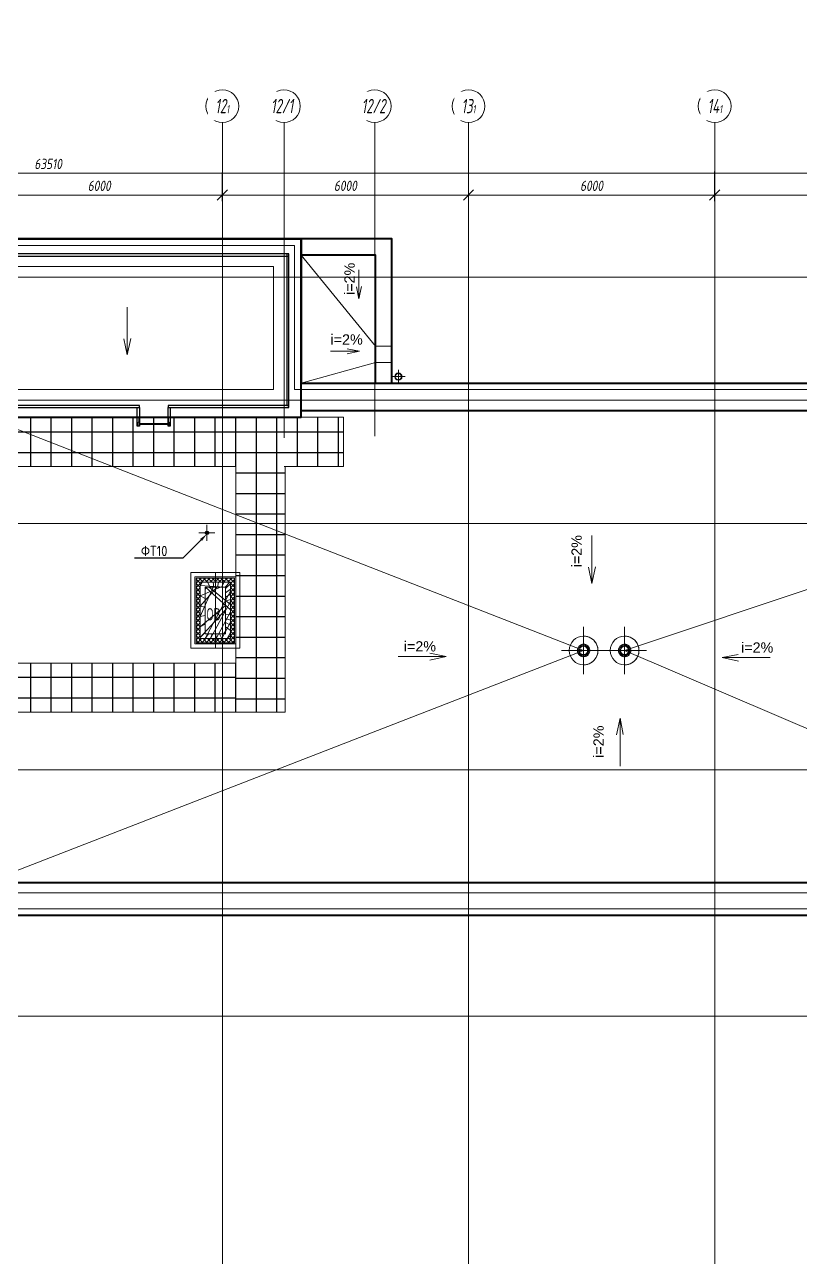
# Model space of a CAD drawing. Extents: x -96705 to 1864084, y -482104 to 235.
# Drawn here: x 1224065 to 1242973, y -104227 to -74203 of the extents above; entities that cross this region are included whole.
import ezdxf
from ezdxf import colors
from ezdxf.entities.mleader import LeaderData, LeaderLine
from ezdxf.math import Vec2, Vec3

# ---------------------------------------------------------------- set-up
doc = ezdxf.new("R2010")
doc.units = 0
doc.header["$LTSCALE"] = 100
doc.header["$PDMODE"] = 1
doc.header["$PDSIZE"] = 200
for name, pattern in [('ACAD_ISO02W100', [15, 12, -3]), ('CENTER', [2, 1.25, -0.25, 0.25, -0.25]), ('HIDDEN', [6, 4, -2])]:
    doc.linetypes.add(name, pattern=pattern)
doc.layers.get('Defpoints').update_dxf_attribs({"color": 42})
for name, color, linetype, lineweight in [('!!!_АР_отделка', 92, 'Continuous', 13), ('!!!_АР_перегородки блоки', 7, 'Continuous', 5), ('18_АР_Водостоки', 7, 'Continuous', 18), ('_ВК-К1', 14, 'Continuous', 40), ('АР_Лестницы ограждение', 94, 'Continuous', 25), ('АР_Навесной фасад', 5, 'Continuous', 5), ('АР_Оси', 193, 'Continuous', 9), ('АР_Оси размеры', 164, 'Continuous', 9), ('АР_Отметки', 250, 'Continuous', 15), ('АР_тонкая линия', 250, 'Continuous', 0), ('ОБОРУДОВАНИЕ', 253, 'Continuous', 5), ('перекр 0.3', 181, 'Continuous', 30), ('Подвал', 250, 'Continuous', 30), ('пунктир', 251, 'Continuous', 13), ('Специальное оборудование', 7, 'Continuous', 9)]:
    doc.layers.add(name, color=color, linetype=linetype, lineweight=lineweight)
for name, color, linetype in [('АР_Кровля дорожки', 6, 'Continuous'), ('АР_Отверстия', 251, 'Continuous'), ('П_Текст', 7, 'Continuous')]:
    doc.layers.add(name, color=color, linetype=linetype)
doc.styles.add('ICOCPEUR', font='isocpeur.ttf')
doc.styles.add('ISOCPEUR', font='isocpeui.ttf', dxfattribs={"height": 250})
doc.styles.add('ISOCPEUR_2', font='isocpeur.ttf', dxfattribs={"width": 0.9, "height": 300})
doc.styles.get("Standard").update_dxf_attribs({"font": 'arial.ttf'})
doc.styles.add('ГОСТ 2.304', font='CS_Gost2304.shx', dxfattribs={"oblique": 10})
doc.dimstyles.new('СПДС', dxfattribs={"dimscale": 100, "dimtxt": 2.5, "dimasz": 2.5, "dimexe": 2, "dimexo": 0.625, "dimgap": 1, "dimtad": 1, "dimdec": 0, "dimrnd": 5, "dimtxsty": 'ГОСТ 2.304', "dimblk": 'OBLIQUE', "dimblk1": 'OBLIQUE', "dimblk2": 'OBLIQUE', "dimcen": 2.5, "dimdle": 2, "dimadec": 0, "dimazin": 2, "dimtfac": 0.75, "dimtdec": 4, "dimtmove": 1, "dimatfit": 3, "dimfxl": 1, "dimtfill": 1, "dimtolj": 1, "dimarcsym": 1})
pattern_1 = [(90, (1680212.682017429, -68620.20555068797), (-500.0000000000001, 0), []), (180, (1680212.682017429, -68620.20555068797), (-2.842170943040401e-14, -500), [])]

# ---------------------------------------------------------------- blocks, each defined once
blk = doc.blocks.new('_Oblique')
at = {"color": 0, "linetype": 'ByBlock', "lineweight": -2}
blk.add_line((-0.5, -0.5), (0.5, 0.5), dxfattribs=at)
blk = doc.blocks.new('*D391')
at = {"layer": 'Defpoints', "color": 0, "lineweight": 30, "ltscale": 100, "transparency": 16777216}
for p in [(30125.00000000023, 422.0845876517124), (36125.00000000035, 481.8261565290741), (36125.00000000035, -67.27154659625376)]:
    blk.add_point(p, dxfattribs=at)
at = {"layer": 'АР_Оси размеры', "color": 0, "lineweight": -2, "ltscale": 100, "transparency": 16777216}
for p, q in [((30125.00000000023, 422.0845876517124), (30125.00000000023, -217.2715465962538)), ((36125.00000000035, 481.8261565290741), (36125.00000000035, -217.2715465962538)), ((29975.00000000023, -67.27154659625376), (36275.00000000035, -67.27154659625376))]:
    blk.add_line(p, q, dxfattribs=at)
at = {"layer": 'АР_Оси размеры', "color": 0, "lineweight": -2, "ltscale": 100, "transparency": 16777216, "xscale": 250, "yscale": 250, "zscale": 250, "rotation": 180}
blk.add_blockref('_Oblique', (30125.00000000023, -67.27154659625376), dxfattribs=at)
at = {"layer": 'АР_Оси размеры', "color": 0, "lineweight": -2, "ltscale": 100, "transparency": 16777216, "xscale": 250, "yscale": 250, "zscale": 250}
blk.add_blockref('_Oblique', (36125.00000000035, -67.27154659625376), dxfattribs=at)
at = {"layer": 'АР_Оси размеры', "color": 0, "ltscale": 100, "transparency": 16777216, "insert": (33125.00000000029, 157.7284534037462), "char_height": 250, "attachment_point": 5, "style": 'ГОСТ 2.304'}
blk.add_mtext('\\A1;6000', dxfattribs=at)
blk = doc.blocks.new('*D392')
at = {"layer": 'Defpoints', "color": 0, "lineweight": 30, "ltscale": 100, "transparency": 16777216}
for p in [(36125.00000000035, 393.9238596544019), (42125.00000000035, 468.3861092351726), (42125.00000000035, -67.27154659625376)]:
    blk.add_point(p, dxfattribs=at)
at = {"layer": 'АР_Оси размеры', "color": 0, "lineweight": -2, "ltscale": 100, "transparency": 16777216}
for p, q in [((36125.00000000035, 393.9238596544019), (36125.00000000035, -217.2715465962538)), ((42125.00000000035, 468.3861092351726), (42125.00000000035, -217.2715465962538)), ((35975.00000000035, -67.27154659625376), (42275.00000000035, -67.27154659625376))]:
    blk.add_line(p, q, dxfattribs=at)
at = {"layer": 'АР_Оси размеры', "color": 0, "lineweight": -2, "ltscale": 100, "transparency": 16777216, "xscale": 250, "yscale": 250, "zscale": 250, "rotation": 180}
blk.add_blockref('_Oblique', (36125.00000000035, -67.27154659625376), dxfattribs=at)
at = {"layer": 'АР_Оси размеры', "color": 0, "lineweight": -2, "ltscale": 100, "transparency": 16777216, "xscale": 250, "yscale": 250, "zscale": 250}
blk.add_blockref('_Oblique', (42125.00000000035, -67.27154659625376), dxfattribs=at)
at = {"layer": 'АР_Оси размеры', "color": 0, "ltscale": 100, "transparency": 16777216, "insert": (39125.00000000035, 157.7284534037462), "char_height": 250, "attachment_point": 5, "style": 'ГОСТ 2.304'}
blk.add_mtext('\\A1;6000', dxfattribs=at)
blk = doc.blocks.new('*D393')
at = {"layer": 'Defpoints', "color": 0, "lineweight": 30, "ltscale": 100, "transparency": 16777216}
for p in [(42125.00000000035, 468.3861092351726), (48125.00000000047, 505.3904434460565), (48125.00000000047, -67.27154659625376)]:
    blk.add_point(p, dxfattribs=at)
at = {"layer": 'АР_Оси размеры', "color": 0, "lineweight": -2, "ltscale": 100, "transparency": 16777216}
for p, q in [((42125.00000000035, 468.3861092351726), (42125.00000000035, -217.2715465962538)), ((48125.00000000047, 505.3904434460565), (48125.00000000047, -217.2715465962538)), ((41975.00000000035, -67.27154659625376), (48275.00000000047, -67.27154659625376))]:
    blk.add_line(p, q, dxfattribs=at)
at = {"layer": 'АР_Оси размеры', "color": 0, "lineweight": -2, "ltscale": 100, "transparency": 16777216, "xscale": 250, "yscale": 250, "zscale": 250, "rotation": 180}
blk.add_blockref('_Oblique', (42125.00000000035, -67.27154659625376), dxfattribs=at)
at = {"layer": 'АР_Оси размеры', "color": 0, "lineweight": -2, "ltscale": 100, "transparency": 16777216, "xscale": 250, "yscale": 250, "zscale": 250}
blk.add_blockref('_Oblique', (48125.00000000047, -67.27154659625376), dxfattribs=at)
at = {"layer": 'АР_Оси размеры', "color": 0, "ltscale": 100, "transparency": 16777216, "insert": (45125.00000000041, 157.7284534037462), "char_height": 250, "attachment_point": 5, "style": 'ГОСТ 2.304'}
blk.add_mtext('\\A1;6000', dxfattribs=at)
blk = doc.blocks.new('*D394')
at = {"layer": 'Defpoints', "color": 0, "lineweight": 30, "ltscale": 100, "transparency": 16777216}
for p in [(48125.00000000047, 505.3904434460565), (54125.00000000047, 434.7067221295438), (54125.00000000047, -67.27154659625376)]:
    blk.add_point(p, dxfattribs=at)
at = {"layer": 'АР_Оси размеры', "color": 0, "lineweight": -2, "ltscale": 100, "transparency": 16777216}
for p, q in [((48125.00000000047, 505.3904434460565), (48125.00000000047, -217.2715465962538)), ((54125.00000000047, 434.7067221295438), (54125.00000000047, -217.2715465962538)), ((47975.00000000047, -67.27154659625376), (54275.00000000047, -67.27154659625376))]:
    blk.add_line(p, q, dxfattribs=at)
at = {"layer": 'АР_Оси размеры', "color": 0, "lineweight": -2, "ltscale": 100, "transparency": 16777216, "xscale": 250, "yscale": 250, "zscale": 250, "rotation": 180}
blk.add_blockref('_Oblique', (48125.00000000047, -67.27154659625376), dxfattribs=at)
at = {"layer": 'АР_Оси размеры', "color": 0, "lineweight": -2, "ltscale": 100, "transparency": 16777216, "xscale": 250, "yscale": 250, "zscale": 250}
blk.add_blockref('_Oblique', (54125.00000000047, -67.27154659625376), dxfattribs=at)
at = {"layer": 'АР_Оси размеры', "color": 0, "ltscale": 100, "transparency": 16777216, "insert": (51125.00000000047, 157.7284534037462), "char_height": 250, "attachment_point": 5, "style": 'ГОСТ 2.304'}
blk.add_mtext('\\A1;6000', dxfattribs=at)
blk = doc.blocks.new('*D398')
at = {"layer": 'Defpoints', "color": 0, "lineweight": 30, "ltscale": 100, "transparency": 16777216}
for p in [(124.9999999999417, 466.4206828515744), (63635.00000000029, 466.4206828515744), (63635.00000000029, 466.4206828515744)]:
    blk.add_point(p, dxfattribs=at)
at = {"layer": 'АР_Оси размеры', "color": 0, "lineweight": -2, "ltscale": 100, "transparency": 16777216}
for p, q in [((124.9999999999417, 466.4206828515744), (124.9999999999417, 616.4206828515744)), ((63635.00000000029, 466.4206828515744), (63635.00000000029, 616.4206828515744)), ((-25.00000000005834, 466.4206828515744), (63785.00000000029, 466.4206828515744))]:
    blk.add_line(p, q, dxfattribs=at)
at = {"layer": 'АР_Оси размеры', "color": 0, "lineweight": -2, "ltscale": 100, "transparency": 16777216, "xscale": 250, "yscale": 250, "zscale": 250, "rotation": 180}
blk.add_blockref('_Oblique', (124.9999999999417, 466.4206828515744), dxfattribs=at)
at = {"layer": 'АР_Оси размеры', "color": 0, "lineweight": -2, "ltscale": 100, "transparency": 16777216, "xscale": 250, "yscale": 250, "zscale": 250}
blk.add_blockref('_Oblique', (63635.00000000029, 466.4206828515744), dxfattribs=at)
at = {"layer": 'АР_Оси размеры', "color": 0, "ltscale": 100, "transparency": 16777216, "insert": (31880.00000000012, 691.4206828515744), "char_height": 250, "attachment_point": 5, "style": 'ГОСТ 2.304'}
blk.add_mtext('\\A1;63510', dxfattribs=at)
blk = doc.blocks.new('A$C6f2de472')
at = {"layer": 'АР_тонкая линия', "color": 8, "ltscale": 100}
for p, q in [((54.57592772785574, -68.52589298801445), (54.57592772785574, -734.3112859727285)), ((54.57592772785574, -734.3112859727285), (9.624901639340763, -509.7124210055539)), ((9.624901639340763, -509.7124210055539), (54.57592772785574, -734.3112859727285)), ((54.57592772785574, -734.3112859727285), (103.6099336369945, -505.6287240333957))]:
    blk.add_line(p, q, dxfattribs=at)
blk = doc.blocks.new('M_Сток крыши - Сетчатый фильтр 380 мм - Слив 200 мм 2-3193379-Кровля')
at = {"layer": 'ОБОРУДОВАНИЕ', "color": 8, "lineweight": 20, "flags": 128}
for points in [[(-152.1267350446647, 9.122306980374313), (-132.0912406071403, 9.122306980374326), (-112.0431549439181, 9.122306980374303)], [(-108.0011237287316, 31.18721417121553), (-127.0242874497429, 37.36821474883533), (-146.0454781264287, 43.54857424549225)], [(-141.9117846506028, 55.55902606483295), (-122.8580928793034, 49.36810632238699), (-103.7927820662061, 43.17341132440949)], [(-93.29816158142222, 62.7083574968748), (-109.4818746132008, 74.46651327549654), (-125.6635339249483, 86.22317693917506)], [(-118.0473051375903, 96.38772613638803), (-101.842131428712, 84.6139782631736), (-85.62792629529227, 72.83366867594135)], [(-69.83589882673962, 88.08991025929144), (-81.59615471404025, 104.2765138426867), (-93.35443870569411, 120.4604033445647)], [(-83.00003154254765, 127.8153150601544), (-71.22933750466267, 111.6143445950117), (-59.45298972975287, 95.40559242844496)], [(-39.9207528530546, 105.0867191707603), (-46.10509601334157, 124.1201703034178), (-52.28803434348071, 143.149297813457)], [(-40.18753608133889, 147.0058568346927), (-34.00116822601166, 127.9661743314419), (-27.81237822599808, 108.9190372333652)], [(-6.349999999993059, 112.2344089592399), (-6.349999999993055, 132.2540697534665), (-6.349999999993071, 152.2676508651532)], [(6.350000000006943, 152.2676508651542), (6.350000000006918, 132.2540697534677), (6.350000000006937, 112.2344089592412)], [(27.81237822601391, 108.9190372333708), (34.00116822602754, 127.9661743314477), (40.18753608135481, 147.0058568346986)], [(52.28803434349719, 143.1492978134647), (46.10509601335808, 124.1201703034257), (39.92075285307115, 105.0867191707683)], [(59.45298972977421, 95.40559242845515), (71.22933750468407, 111.6143445950221), (83.00003154256913, 127.8153150601649)], [(93.35443870571662, 120.4604033445765), (81.5961547140628, 104.2765138426985), (69.83589882676223, 88.08991025930342)], [(85.62792629532089, 72.83366867595203), (101.8421314287408, 84.61397826318435), (118.0473051376191, 96.38772613639888)], [(125.6635339249781, 86.22317693918657), (109.4818746132306, 74.46651327550809), (93.29816158145213, 62.70835749688639)], [(103.792782066241, 43.17341132441629), (122.8580928793384, 49.36810632239381), (141.9117846506378, 55.55902606483986)], [(146.0454781264642, 43.54857424549932), (127.0242874497785, 37.36821474884241), (108.0011237287673, 31.18721417122258)], [(112.0431549439558, 9.122306980374242), (132.091240607178, 9.12230698037424), (152.1267350447024, 9.122306980374237)], [(-112.356954244448, -3.577693019625703), (-132.3584398310157, -3.577693019625699), (-152.3579998314883, -3.577693019625695)], [(-147.4658216370705, -38.46545786676792), (-128.4121298657711, -32.27453812432185), (-109.3468190526738, -26.07984312634433)], [(-105.7061290580764, -38.25048148704755), (-124.7292927790876, -44.43148206466737), (-143.7504834557733, -50.61184156132428)], [(-128.1487984605835, -82.48421335690901), (-111.9436247517052, -70.71046548369449), (-95.7294196182853, -58.93015589646215)], [(-88.46990949618774, -69.35387637452017), (-104.6536225279662, -81.11203215314181), (-120.8352818397137, -92.8686958168203)], [(-95.91116798998836, -118.4348253462578), (-84.14047395210329, -102.233854881115), (-72.3641261771934, -86.02510271454811)], [(-62.19800361705781, -93.63916595362517), (-73.95825950435832, -109.8257695370203), (-85.71654349601214, -126.0096590388982)], [(-53.89547499619336, -142.5518774865482), (-47.70910714086607, -123.5121949832972), (-41.52031714085241, -104.4650578852204)], [(-29.47185625401281, -108.4817714797415), (-35.65619941429974, -127.5152226123989), (-41.83913774443886, -146.5443501224379)], [(-6.349999999993074, -152.2676508652035), (-6.349999999993042, -132.2540697535169), (-6.349999999993062, -112.2344089592902)], [(6.350000000006934, -112.2344089592915), (6.350000000006931, -132.2540697535181), (6.350000000006942, -152.2676508652045)], [(41.83913774445471, -146.5443501224441), (35.65619941431555, -127.515222612405), (29.4718562540286, -108.4817714797474)], [(41.52031714086893, -104.4650578852287), (47.70910714088253, -123.5121949833054), (53.89547499620974, -142.5518774865562)], [(85.71654349603381, -126.009659038909), (73.95825950437997, -109.825769537031), (62.19800361707931, -93.63916595363574)], [(72.3641261772162, -86.02510271456046), (84.14047395212596, -102.2338548811273), (95.91116799001092, -118.4348253462699)], [(120.8352818397427, -92.86869581683132), (104.6536225279952, -81.11203215315281), (88.46990949621667, -69.35387637453108)], [(95.7294196183155, -58.93015589647398), (111.9436247517352, -70.7104654837063), (128.1487984606135, -82.48421335692073)], [(143.7504834558084, -50.61184156133116), (124.7292927791227, -44.43148206467424), (105.7061290581114, -38.25048148705444)], [(109.3468190527096, -26.07984312635145), (128.4121298658068, -32.27453812432894), (147.4658216371062, -38.46545786677496)], [(152.3579998315258, -3.577693019625746), (132.3584398310532, -3.577693019625791), (112.3569542444855, -3.577693019625767)]]:
    blk.add_lwpolyline(points, dxfattribs=at)
at = {"layer": 'ОБОРУДОВАНИЕ', "color": 8, "lineweight": 20}
for centre, radius, start, end in [((1.867945798039727e-11, -2.528863876118112e-11), 350.0000000000003, 359.9999999999996, 179.9999999999998), ((1.884542567571339e-11, -2.517666075618763e-11), 152.4, 163.3962075109842, 176.5683575503843), ((1.884542567571339e-11, -2.517666075618763e-11), 152.3999999999999, 145.5442994120852, 158.6194600011817), ((1.884542567571339e-11, -2.517666075618763e-11), 152.3999999999999, 127.7749788777989, 140.7677499933545), ((1.884542567571339e-11, -2.517666075618763e-11), 112.4139006281505, 175.3453706261629, 179.9999999999995), ((1.884542567571339e-11, -2.517666075618763e-11), 112.4139006281506, 157.4147534860918, 163.8930014678603), ((1.884542567571339e-11, -2.517666075618763e-11), 101.6, 359.9999999999992, 179.9999999999994), ((1.884542567571339e-11, -2.517666075618763e-11), 112.4139006281506, 139.6160726103257, 146.0938257661134), ((1.884542567571339e-11, -2.517666075618763e-11), 152.3999999999999, 110.0656934125596, 122.9986742789652), ((1.884542567571339e-11, -2.517666075618763e-11), 112.4139006281506, 121.92952745044, 128.4066691250171), ((1.884542567571339e-11, -2.517666075618763e-11), 152.3999999999999, 92.38801546327326, 105.2895868495749), ((1.884542567571339e-11, -2.517666075618763e-11), 112.4139006281506, 104.3243310625686, 110.8009781656915), ((1.884542567571339e-11, -2.517666075618763e-11), 112.4139006281505, 86.76177088817388, 93.23822911183754), ((1.884542567571339e-11, -2.517666075618763e-11), 152.4, 74.71041315043354, 87.61198453673569), ((1.884542567571339e-11, -2.517666075618763e-11), 112.4139006281505, 69.1990218343196, 75.67566893744245), ((1.884542567571339e-11, -2.517666075618763e-11), 152.4000000000001, 57.00132572104204, 69.93430658744889), ((1.884542567571339e-11, -2.517666075618763e-11), 112.4139006281505, 51.59333087499237, 58.07047254956947), ((1.884542567571339e-11, -2.517666075618763e-11), 112.4139006281504, 33.90617423389321, 40.38392738968094), ((1.884542567571339e-11, -2.517666075618763e-11), 152.4000000000001, 39.2322500066509, 52.2250211222084), ((1.884542567571339e-11, -2.517666075618763e-11), 112.4139006281505, 16.10699853214306, 22.58524651391154), ((1.884542567571339e-11, -2.517666075618763e-11), 112.4139006281506, 359.9999999999989, 4.654629373836194), ((1.884542567571339e-11, -2.517666075618763e-11), 152.4000000000001, 21.38053999882107, 34.45570058792016), ((1.884542567571339e-11, -2.517666075618763e-11), 152.4, 3.43164244961575, 16.60379248901856), ((1.867945798039727e-11, -2.528863876118112e-11), 350.0000000000003, 179.9999999999998, 359.9999999999989), ((1.874390688234167e-11, -2.517666075618763e-11), 152.4, 181.345180730763, 194.6194600011786), ((1.874390688234167e-11, -2.517666075618763e-11), 152.4000000000001, 199.3962075109811, 212.7677499933488), ((1.874390688234167e-11, -2.517666075618763e-11), 152.4000000000001, 217.5442994120796, 230.9986742789577), ((1.874390688234167e-11, -2.517666075618763e-11), 112.4139006281506, 179.999999999999, 181.823807644696), ((1.874390688234167e-11, -2.517666075618763e-11), 112.4139006281505, 193.4147534860877, 199.8930014678562), ((1.874390688234167e-11, -2.517666075618763e-11), 101.6, 179.9999999999994, 359.9999999999989), ((1.874390688234167e-11, -2.517666075618763e-11), 112.4139006281505, 211.6160726103183, 218.093825766106), ((1.874390688234167e-11, -2.517666075618763e-11), 152.4, 235.7749788777913, 249.2895868495662), ((1.874390688234167e-11, -2.517666075618763e-11), 112.4139006281504, 229.9295274504297, 236.4066691250069), ((1.874390688234167e-11, -2.517666075618763e-11), 152.4, 254.0656934125508, 267.6119845367264), ((1.874390688234167e-11, -2.517666075618763e-11), 112.4139006281505, 248.3243310625568, 254.8009781656796), ((1.874390688234167e-11, -2.517666075618763e-11), 112.4139006281505, 266.7617708881618, 273.2382291118254), ((1.874390688234167e-11, -2.517666075618763e-11), 152.3999999999999, 272.388015463264, 285.9343065874401), ((1.874390688234167e-11, -2.517666075618763e-11), 112.4139006281506, 285.1990218343078, 291.6756689374307), ((1.874390688234167e-11, -2.517666075618763e-11), 152.3999999999999, 290.7104131504247, 304.2250211222008), ((1.874390688234167e-11, -2.517666075618763e-11), 112.4139006281506, 303.5933308749821, 310.0704725495593), ((1.874390688234167e-11, -2.517666075618763e-11), 112.4139006281506, 321.9061742338857, 328.3839273896735), ((1.874390688234167e-11, -2.517666075618763e-11), 152.3999999999999, 309.0013257210344, 322.4557005879145), ((1.874390688234167e-11, -2.517666075618763e-11), 112.4139006281506, 340.106998532139, 346.5852465139075), ((1.874390688234167e-11, -2.517666075618763e-11), 112.4139006281505, 358.1761923553028, 359.9999999999989), ((1.874390688234167e-11, -2.517666075618763e-11), 152.3999999999999, 327.2322500066453, 340.6037924890154), ((1.874390688234167e-11, -2.517666075618763e-11), 152.4, 345.3805399988179, 358.6548192692363)]:
    blk.add_arc(centre, radius, start, end, dxfattribs=at)
blk = doc.blocks.new('A$C1f3596d3')
at = {"layer": 'АР_тонкая линия', "color": 8, "ltscale": 100}
for p, q in [((-705.4581684663426, -134.1654006506724), (0, -134.1654006507306)), ((0, -134.1654006507306), (-301.0970464455895, -71.90486985704047)), ((-298.0691243647016, -189.8405009356502), (0, -134.1654006507306))]:
    blk.add_line(p, q, dxfattribs=at)
blk = doc.blocks.new('A$C28161c4d')
at = {"layer": 'АР_тонкая линия', "color": 8, "ltscale": 100}
for p, q in [((-167.4813718264922, 158.3065138348902), (537.9767966398504, 158.306513834832)), ((537.9767966398504, 158.306513834832), (236.8797501942609, 220.5670446285221)), ((239.9076722751488, 98.27470205977443), (537.9767966398504, 158.306513834832))]:
    blk.add_line(p, q, dxfattribs=at)
blk = doc.blocks.new('A$Cbcf6c787')
at = {"layer": '18_АР_Водостоки', "color": 8}
for p, q in [((-161.9729020617669, 0), (161.9729020617669, 0)), ((0, 161.9729020618834), (0, -161.9729020618834))]:
    blk.add_line(p, q, dxfattribs=at)
for radius in [88.3033246983716, 75]:
    blk.add_circle((0, 0), radius, dxfattribs=at)
blk = doc.blocks.new('LADDER_12760 - LADDER_12760-5164013-3_1 этаж')
at = {"layer": 'Специальное оборудование', "color": 8}
for p, q in [((25.00000000001089, 95.00000000009393), (-50.00000000000482, 95.00000000009395)), ((-50.00000000000482, 95.00000000009395), (-50.00000000000483, 88.00000000009472)), ((-50.00000000000484, 88.00000000009472), (17.99999999999474, 88.00000000009472)), ((-2.099747042905164e-11, 1.904017958923043e-13), (24.99999999995375, 1.904017958923043e-13)), ((-2.099747042905164e-11, -76.19999999999982), (-2.099747042905164e-11, 1.861177878481613e-13)), ((17.99999999999475, 88.00000000009472), (17.99999999999473, 1.184385922670117e-13)), ((25.00000000001073, 5.075939668586216e-14), (25.00000000001089, 95.00000000009393)), ((24.99999999995375, 1.861177878481613e-13), (24.99999999995375, -76.19999999999982)), ((575.0000000000002, 95.00000000009253), (575.0000000000007, -3.383959779057477e-13)), ((650.000000000001, 95.00000000009253), (575.0000000000002, 95.00000000009253)), ((574.9999999998712, 1.904017958923096e-13), (599.9999999998744, 1.904017958923096e-13)), ((574.9999999998712, -76.19999999999982), (574.9999999998712, 1.861177878481613e-13)), ((582.0000000000011, -4.39914771277472e-13), (582.0000000000011, 88.00000000009248)), ((582.0000000000011, 88.00000000009248), (650.000000000001, 88.00000000009248)), ((599.9999999998744, 1.861177878481613e-13), (599.9999999998744, -76.19999999999982)), ((650.000000000001, 88.00000000009248), (650.000000000001, 95.00000000009253)), ((24.99999999995375, -76.19999999999982), (-2.099747042905164e-11, -76.19999999999982)), ((24.9999999999913, -25.39999999999994), (575.0000000000036, -25.39999999999994)), ((575.0000000000036, -45.39999999999994), (24.99999999999127, -45.39999999999994)), ((599.9999999998744, -76.19999999999982), (574.9999999998712, -76.19999999999982))]:
    blk.add_line(p, q, dxfattribs=at)
blk = doc.blocks.new('_DotSmall')
at = {"color": 0, "linetype": 'ByBlock', "const_width": 0.5}
blk.add_lwpolyline([(-0.0625, 0, 1), (0.0625, 0, 1)], format="xyb", close=True, dxfattribs=at)
blk = doc.blocks.new('A$C357e6c43')
at = {"layer": 'перекр 0.3', "color": 8, "lineweight": 18, "flags": 128}
for points in [[(-152.1267350446433, 9.122306980396388), (-132.0912406070856, 9.122306980396388), (-112.0431549438508, 9.122306980396388)], [(-108.0011237286963, 31.18721417125198), (-127.0242874496616, 37.36821474885801), (-146.0454781263834, 43.54857424553484)], [(-141.9117846505251, 55.55902606487507), (-122.858092879178, 49.36810632242123), (-103.7927820661571, 43.17341132444562)], [(-93.29816158139147, 62.70835749691469), (-109.4818746130913, 74.46651327551808), (-125.663533924846, 86.22317693920922)], [(-118.0473051376175, 96.38772613642504), (-101.8421314286534, 84.61397826319444), (-85.62792629515752, 72.83366867597215)], [(-69.83589882659726, 88.08991025932482), (-81.5961547140032, 104.2765138427203), (-93.35443870560266, 120.4604033445939)], [(-83.00003154249862, 127.815315060172), (-71.22933750459924, 111.6143445950293), (-59.4529897297034, 95.40559242846211)], [(-39.92075285292231, 105.0867191707948), (-46.10509601328522, 124.1201703034458), (-52.28803434339352, 143.1492978134775)], [(-40.18753608129919, 147.0058568347304), (-34.00116822589189, 127.9661743314646), (-27.81237822596449, 108.9190372333978)], [(-6.349999999860302, 112.2344089592807), (-6.349999999860302, 132.254069753486), (-6.349999999860302, 152.267650865193)], [(6.350000000093132, 152.267650865193), (6.350000000093132, 132.254069753486), (6.350000000093132, 112.2344089592807)], [(27.81237822608091, 108.9190372333978), (34.00116822612472, 127.9661743314646), (40.1875360814156, 147.0058568347304)], [(52.28803434362635, 143.1492978135066), (46.10509601340163, 124.1201703034458), (39.92075285315514, 105.0867191707948)], [(59.45298972981982, 95.40559242849122), (71.22933750471566, 111.6143445950584), (83.00003154261503, 127.8153150602011)], [(93.35443870583549, 120.4604033445939), (81.59615471411962, 104.2765138427203), (69.83589882683009, 88.08991025932482)], [(85.62792629539035, 72.83366867597215), (101.8421314288862, 84.61397826322354), (118.0473051376175, 96.38772613642504)], [(125.6635339250788, 86.22317693920922), (109.4818746133242, 74.46651327554719), (93.29816158150788, 62.70835749691469)], [(103.7927820662735, 43.17341132444562), (122.8580928794108, 49.36810632242123), (141.9117846507579, 55.55902606487507)], [(146.0454781264998, 43.54857424553484), (127.0242874498945, 37.36821474885801), (108.0011237288127, 31.18721417125198)], [(112.0431549439672, 9.122306980396388), (132.0912406072021, 9.122306980396388), (152.1267350447597, 9.122306980396388)], [(-112.3569542444311, -3.57769301958615), (-132.3584398309467, -3.57769301958615), (-152.3579998314381, -3.57769301958615)], [(-147.4658216370735, -38.46545786672505), (-128.4121298657265, -32.27453812430031), (-109.3468190525891, -26.0798431263247)], [(-105.7061290580314, -38.25048148701899), (-124.7292927789968, -44.43148206462502), (-143.7504834557185, -50.61184156130184)], [(-128.1487984606065, -82.48421335688909), (-111.9436247516423, -70.71046548365848), (-95.7294196181465, -58.93015589643619)], [(-88.46990949613973, -69.3538763744873), (-104.6536225278396, -81.1120321531198), (-120.8352818395942, -92.86869581678184)], [(-95.91116798995063, -118.4348253462231), (-84.14047395205125, -102.2338548810803), (-72.36412617715541, -86.0251027145132)], [(-62.1980036169989, -93.63916595358751), (-73.95825950428843, -109.825769536983), (-85.71654349588789, -126.0096590388566)], [(-53.89547499618493, -142.5518774865195), (-47.70910714077763, -123.5121949832537), (-41.52031714073382, -104.465057885187)], [(-29.47185625392012, -108.48177147971), (-35.65619941428304, -127.515222612361), (-41.83913774439134, -146.5443501224217)], [(-6.349999999860302, -152.2676508651639), (-6.349999999860302, -132.254069753486), (-6.349999999860302, -112.2344089592516)], [(6.350000000093132, -112.2344089592516), (6.350000000093132, -132.254069753486), (6.350000000093132, -152.2676508651639)], [(41.83913774450775, -146.5443501224217), (35.65619941439945, -127.5152226123901), (29.47185625415295, -108.48177147971)], [(41.52031714096665, -104.465057885187), (47.70910714101046, -123.5121949832828), (53.89547499618493, -142.5518774865195)], [(85.71654349612072, -126.0096590388857), (73.95825950452127, -109.8257695370121), (62.19800361711532, -93.63916595361661)], [(72.36412617727183, -86.0251027145423), (84.14047395216767, -102.2338548811094), (95.91116799006704, -118.4348253462522)], [(120.8352818398271, -92.86869581681094), (104.6536225280724, -81.1120321531198), (88.46990949625615, -69.3538763745164)], [(95.72941961837932, -58.93015589643619), (111.9436247518752, -70.71046548368759), (128.1487984606065, -82.48421335688909)], [(143.7504834558349, -50.61184156130184), (124.7292927792296, -44.43148206465412), (105.7061290581478, -38.25048148701899)], [(109.3468190527055, -26.0798431263247), (128.4121298658429, -32.27453812430031), (147.4658216371899, -38.46545786675415)], [(152.3579998316709, -3.57769301958615), (132.3584398310632, -3.57769301958615), (112.3569542445475, -3.57769301958615)]]:
    blk.add_lwpolyline(points, dxfattribs=at)
at = {"layer": 'перекр 0.3', "color": 8, "lineweight": 18}
for radius, start, end in [(350.0000000000003, 0, 180), (350.0000000000003, 180, 0), (152.4, 163.3962075116569, 176.5683575503826), (152.3999999999999, 145.5442994122952, 158.6194600016077), (152.3999999999999, 127.7749788797527, 140.7677499956926), (112.4139006281505, 175.3453706254388, 180), (112.4139006281506, 180, 181.8238076443281), (112.4139006281506, 157.4147534876763, 163.8930014675736), (101.6, 0, 180), (101.6, 180, 0), (112.4139006281506, 139.6160726119874, 146.093825764659), (152.3999999999999, 110.0656934129666, 122.9986742833611), (112.4139006281506, 121.929527454025, 128.4066691217365), (152.3999999999999, 92.38801546105358, 105.2895868486009), (112.4139006281506, 104.3243310584388, 110.8009781642061), (112.4139006281505, 86.76177088388584, 93.23822911611414), (152.4, 74.7104131513991, 87.6119845389464), (112.4139006281505, 69.19902183579393, 75.67566894156126), (152.4000000000001, 57.00132571663893, 69.93430658703339), (112.4139006281505, 51.59333087826353, 58.07047254597494), (112.4139006281504, 33.90617423534096, 40.38392738801258), (152.4000000000001, 39.23225000430735, 52.22502112024731), (112.4139006281505, 16.10699853242636, 22.58524651232374), (112.4139006281506, 0, 4.654629374561144), (112.4139006281505, 358.1761923556719, 0), (152.4000000000001, 21.38053999839231, 34.45570058770478), (152.4, 3.431642449617404, 16.60379248834308), (152.4, 181.3451807311476, 194.6194600015075), (152.4000000000001, 199.396207509929, 212.7677499926932), (152.4000000000001, 217.5442994125053, 230.9986742800163), (112.4139006281505, 193.4147534860805, 199.8930014676895), (112.4139006281505, 211.6160726099912, 218.0938257673393), (152.4, 235.7749788794526, 249.2895868508693), (112.4139006281504, 229.9295274487667, 236.4066691244509), (152.4, 254.0656934141651, 267.6119845389464), (112.4139006281505, 248.3243310609251, 254.8009781660473), (112.4139006281505, 266.7617708838858, 273.2382291161142), (152.3999999999999, 272.3880154610536, 285.9343065858349), (112.4139006281506, 285.1990218339527, 291.675668939075), (152.3999999999999, 290.7104131491307, 304.2250211205474), (112.4139006281506, 303.593330875549, 310.0704725512333), (112.4139006281506, 321.9061742326607, 328.3839273900087), (152.3999999999999, 309.0013257199837, 322.4557005874947), (112.4139006281506, 340.1069985323104, 346.5852465139195), (152.3999999999999, 327.2322500073068, 340.6037924884981), (152.4, 345.3805399984926, 358.6548192688523)]:
    blk.add_arc((0, 0), radius, start, end, dxfattribs=at)
blk = doc.blocks.new('A$C8068bb3d')
at = {"layer": 'АР_Оси', "color": 8, "linetype": 'CENTER', "ltscale": 1000}
for p, q in [((0, -576.2685187675525), (0, 576.2685187675525)), ((537.0023309569806, 0), (-537.0023309569806, 0))]:
    blk.add_line(p, q, dxfattribs=at)
blk = doc.blocks.new('A$C6552fe61')
at = {"layer": '_ВК-К1', "color": 8, "lineweight": 9, "ltscale": 100}
for p, q in [((-195.4363792874941, 1.037866518140547e-14), (195.4363792874941, -1.465261637743881e-15)), ((-2.610950317689593e-14, 192.3657202435659), (-3.073391568391209e-14, -192.3657202435659))]:
    blk.add_line(p, q, dxfattribs=at)
blk = doc.blocks.new('A$C2a493afe')
at = {"layer": 'АР_Оси размеры', "color": 8, "ltscale": 100}
for base, p1, p2, picture, middle in [((63635.00000000029, 466.4206828515744), (124.9999999999417, 466.4206828515744), (63635.00000000029, 466.4206828515744), '*D398', (31880.00000000012, 691.4206828515744)), ((36125.00000000035, -67.27154659625376), (30125.00000000023, 422.0845876517124), (36125.00000000035, 481.8261565290741), '*D391', (33125.00000000029, 157.7284534037462)), ((42125.00000000035, -67.27154659625376), (36125.00000000035, 393.9238596544019), (42125.00000000035, 468.3861092351726), '*D392', (39125.00000000035, 157.7284534037462)), ((48125.00000000047, -67.27154659625376), (42125.00000000035, 468.3861092351726), (48125.00000000047, 505.3904434460565), '*D393', (45125.00000000041, 157.7284534037462)), ((54125.00000000047, -67.27154659625376), (48125.00000000047, 505.3904434460565), (54125.00000000047, 434.7067221295438), '*D394', (51125.00000000047, 157.7284534037462))]:
    dim = blk.add_linear_dim(base=base, p1=p1, p2=p2, dimstyle='СПДС', override={"dimclrd": 8, "dimclre": 8, "dimclrt": 8}, dxfattribs=at)
    dim.commit()
    dim.dimension.update_dxf_attribs({"geometry": picture, "text_midpoint": middle})

msp = doc.modelspace()

# ---------------------------------------------------------------- hatches: boundary and pattern name
at = {"layer": '!!!_АР_отделка'}
h = msp.add_hatch(dxfattribs=at)
h.set_pattern_fill('ANSI37', color=8, scale=600, angle=180)
h.set_pattern_definition([(225, (847727.3944598269, -204749.8730588133), (53.03300858899106, -53.03300858899107), []), (315, (847727.3944598269, -204749.8730588133), (53.03300858899107, 53.03300858899105), [])])
h.paths.add_polyline_path([(1228242.448576076, -87680.62118579692), (1228243.475043399, -89256.79441167659), (1229182.960629566, -89256.79441167659), (1229181.934162242, -87680.62118579692)])
h.paths.add_polyline_path([(1228342.961809261, -87780.62118579692), (1229082.447395427, -87780.62118579692), (1229082.996162517, -89156.79441167659), (1228343.510576351, -89156.79441167659)], flags=16)
h.paths.add_polyline_path([(1229730.394459827, -88674.42769052333), (1229787.372302158, -88150.37305881327)])
at = {"layer": '!!!_АР_перегородки блоки', "lineweight": 5}
h = msp.add_hatch(dxfattribs=at)
h.set_pattern_fill('ANSI32', color=8, scale=500, angle=180, style=0)
h.set_pattern_definition([(225, (8364602539.208934, 936101662.8286848), (132.5825214724777, -132.5825214724777), []), (225, (8364602450.820586, 936101662.8286848), (132.5825214724777, -132.5825214724777), [])])
h.paths.add_polyline_path([(1228342.961809261, -87780.62118579692), (1228343.988277538, -89156.79441167659), (1229081.420928104, -89156.79441167659), (1229080.394459827, -87780.62118579692)])
h.paths.add_polyline_path([(1228462.961809261, -87900.62118579692), (1228962.447395427, -87900.62118579692), (1228962.447395427, -89036.79441167659), (1228462.961809261, -89036.79441167659)], flags=16)
h.paths.add_polyline_path([(1229964.350144489, -88522.31842662639), (1229964.350144489, -88134.31842662639)])
at = {"layer": 'АР_Кровля дорожки', "ltscale": 120}
h = msp.add_hatch(dxfattribs=at)
h.set_pattern_fill('ANSI37', color=8, scale=4000, angle=45, double=1)
h.set_pattern_definition(pattern_1)
h.paths.add_polyline_path([(1221582.491994007, -84964.39407779521), (1221583.745899303, -83762.75674440211), (1231836.618947132, -83762.75674440211), (1231835.365041835, -84964.39407779521)])
h = msp.add_hatch(dxfattribs=at)
h.set_pattern_fill('ANSI37', color=8, scale=4000, angle=45, double=1)
h.set_pattern_definition(pattern_1)
h.paths.add_polyline_path([(1230413.174452884, -90951.19880439586), (1229215.491994007, -90950.88532831019), (1229215.491994007, -84799.23733951396), (1230413.174452884, -84799.55081607646)])
h = msp.add_hatch(dxfattribs=at)
h.set_pattern_fill('ANSI37', color=8, scale=4000, angle=45, double=1)
h.set_pattern_definition([(90, (1680212.682017429, -68599.47704412288), (-500.0000000000001, 0), []), (180, (1680212.682017429, -68599.47704412288), (-2.842170943040401e-14, -500), [])])
h.paths.add_polyline_path([(1215497.491994007, -90951.66557123011), (1215497.805470569, -89753.98311282939), (1229215.648732288, -89753.98311282939), (1229215.335256679, -90951.66557123011)])

# ---------------------------------------------------------------- linework, layer by layer
at = {"layer": '_ВК-К1', "color": 8, "lineweight": 9, "ltscale": 100}
for p, q in [((1228405.516531093, -86580.50559522456), (1228609.431199176, -86580.50559522456)), ((1228507.473865611, -86468.01840688533), (1228507.473865611, -86692.9927835638))]:
    msp.add_line(p, q, dxfattribs=at)
at = {"layer": '_ВК-К1', "color": 8, "lineweight": 40, "ltscale": 100}
msp.add_circle((1228507.473865611, -86580.50559522456), 30, dxfattribs=at)
at = {"layer": 'АР_Лестницы ограждение', "color": 8, "lineweight": 25}
for points in [[(1222836.471439464, -79839.06516124553), (1230506.253606899, -79839.06516124553), (1230506.253606899, -79788.26479770488), (1222836.471439464, -79788.26479770488)], [(1230506.253606899, -83477.22556258983), (1230506.253606899, -79788.26479770488), (1230455.453243358, -79788.26479770488), (1230455.453243358, -83477.22556258983)], [(1222785.671075923, -83528.02592613047), (1226861.948360546, -83528.02592613047), (1226861.948360546, -83477.22556258983), (1222785.671075923, -83477.22556258983)], [(1226807.739751918, -83980.26634456462), (1226807.739751918, -83528.02592613047), (1226861.182498081, -83528.02592613047), (1226861.182498081, -83980.26634456462)], [(1227559.670154674, -83528.02592613047), (1230506.253606899, -83528.02592613047), (1230506.253606899, -83477.22556258983), (1227559.670154674, -83477.22556258983)], [(1227559.957498653, -83980.26634456462), (1227559.957498653, -83528.02592613047), (1227613.400244815, -83528.02592613047), (1227613.400244815, -83980.26634456462)]]:
    msp.add_lwpolyline(points, close=True, dxfattribs=at)
at = {"layer": 'АР_Навесной фасад', "color": 8, "lineweight": 40, "ltscale": 100}
for points in [[(1204463.544929607, -79931.71161939448), (1214303.544929607, -79931.71161939448), (1214303.544929607, -82931.71161939448), (1222463.544929607, -82931.71161939448), (1222463.544929607, -79421.71161939448), (1230804.092781169, -79421.71161939448), (1230803.544929607, -82931.71161939448), (1256813.544929607, -82931.71161939448), (1256813.544929607, -92771.71161939448), (1253303.544929607, -92771.71161939448), (1253303.544929607, -95901.71161939448), (1223762.904162509, -95901.71161939448), (1223762.904162509, -96041.71161939448, -0.1768280985894461), (1220992.906145198, -102243.054960745, -0.1882125360542776), (1214443.423760517, -105236.4505758459), (1214303.423760517, -105236.4505758459), (1214303.423760517, -108416.7116193945), (1217433.423760517, -108416.7116193945), (1217433.423760517, -111346.7116193945), (1220553.579874141, -111346.7116193945), (1220553.579874141, -119686.7116193945)], [(1230804.092781169, -83601.87416745967), (1256143.538602931, -83601.8534264738), (1256143.544929607, -92101.71161939448), (1252633.544929607, -92101.71161939448), (1252633.544929607, -95101.71161939448), (1223118.544929607, -95101.71161939448), (1223118.544929607, -96041.71161939448, -0.1713588119262615), (1220587.106101139, -101704.1553664381, -0.1904546233486775), (1214391.776943309, -104583.0201239759), (1213633.423760517, -104583.0201239759), (1213633.423760517, -109086.7116193945), (1216763.423760517, -109086.7116193945), (1216763.423760517, -112016.7116193945), (1217543.327027423, -112016.7146940405)]]:
    msp.add_lwpolyline(points, format="xyb", dxfattribs=at)
for points in [[(1222463.544929607, -83762.75674440211), (1230804.092781169, -83762.75674440211), (1230804.092781169, -79421.71161939448), (1222463.544929607, -79421.71161939448)], [(1230803.544929607, -82931.71161939448), (1233013.54575835, -82931.71161939448), (1233013.544929607, -79421.71161939448), (1230804.092781169, -79421.71161939448)], [(1230803.333438022, -82931.68038131541), (1232613.545663936, -82931.74285747355), (1232613.545024021, -79821.71161939448), (1230803.756422145, -79821.64914371318)]]:
    msp.add_lwpolyline(points, close=True, dxfattribs=at)
at = {"layer": 'АР_Оси', "color": 8, "linetype": 'CENTER', "ltscale": 1000}
for p, q in [((1228884.800202472, -76589.2446828062), (1228884.800202472, -131208.2695260221)), ((1230389.800202472, -76589.2446828062), (1230389.800202472, -84263.51503040141)), ((1232599.800202472, -84222.11490299052), (1232599.800202472, -76590.69553949183)), ((1234884.800202472, -76589.2446828062), (1234884.800202472, -131208.2695260221)), ((1240884.800202472, -76589.2446828062), (1240884.800202472, -131208.2695260221)), ((1186749.850998027, -80351.71161939448), (1269928.253052814, -80351.71161939448)), ((1186749.850998027, -83351.71161939448), (1269928.253052814, -83351.71161939448)), ((1186749.850998027, -86351.71161939448), (1269928.253052814, -86351.71161939448)), ((1186749.850998027, -92351.71161939448), (1269928.253052814, -92351.71161939448)), ((1186749.850998027, -95351.71161939448), (1269928.253052814, -95351.71161939448)), ((1186749.850998027, -98351.71161939448), (1269928.253052814, -98351.71161939448))]:
    msp.add_line(p, q, dxfattribs=at)
at = {"layer": 'АР_Оси', "color": 8, "ltscale": 0.5}
for centre in [(1228884.800202472, -76189.2446828062), (1230384.800202472, -76189.2446828062), (1232594.800202472, -76189.2446828062), (1234884.800202472, -76189.2446828062), (1240884.800202472, -76189.2446828062)]:
    msp.add_circle(centre, 400, dxfattribs=at)
at = {"layer": 'АР_тонкая линия', "color": 8, "ltscale": 100}
for p, q in [((1230804.590054614, -79821.6491723234), (1232613.545619113, -82033.47380687541)), ((1232613.545619113, -82431.28874065226), (1230803.333438022, -82931.68038131541)), ((1223133.334871395, -83762.75674440211), (1237689.491994007, -89445.81974794215)), ((1256143.538602931, -83601.8534264738), (1238689.502456767, -89445.81974794215)), ((1237689.491994007, -89445.81974794215), (1223118.544929607, -95101.71161939448)), ((1237689.491994007, -89445.81974794215), (1238689.491994007, -89445.81974794215)), ((1238689.502456767, -89445.81974794215), (1251884.05934344, -95101.71161939448))]:
    msp.add_line(p, q, dxfattribs=at)
for points in [[(1229215.491994007, -84964.39407779521), (1221582.491994007, -84964.39407779521), (1221582.491994007, -83762.75674440211), (1231835.991994007, -83762.75674440211), (1231835.991994007, -84964.39407779521), (1230388.544929607, -84964.39407779521)], [(1229215.491994007, -89753.98311282939), (1229215.491994007, -84964.39407779521)], [(1230388.544929607, -84964.39407779521), (1230413.174452884, -84964.39407779521), (1230413.174452884, -90951.04206659144), (1229215.491994007, -90951.04206659144)], [(1215497.491994007, -89753.98311282939), (1215497.491994007, -89753.98311282939), (1229215.491994007, -89753.98311282939)], [(1229215.491994007, -90951.66557123011), (1215497.491994007, -90951.66557123011)]]:
    msp.add_lwpolyline(points, dxfattribs=at)
for points in [[(1228212.960645778, -87650.62002231425), (1229213.54609309, -87650.62002231425), (1229213.54609309, -89286.79557515925), (1228212.960645778, -89286.79557515925)], [(1228242.961809261, -87680.62118579692), (1229183.544929607, -87680.62118579692), (1229183.544929607, -89256.79441167659), (1228242.961809261, -89256.79441167659)], [(1228342.961809261, -87780.62118579692), (1229083.544929607, -87780.62118579692), (1229083.544929607, -89156.79441167659), (1228342.961809261, -89156.79441167659)], [(1228462.961809261, -87900.62118579692), (1228963.544929607, -87900.62118579692), (1228963.544929607, -89036.79441167659), (1228462.961809261, -89036.79441167659)]]:
    msp.add_lwpolyline(points, close=True, dxfattribs=at)
at = {"layer": 'перекр 0.3', "color": 8, "linetype": 'HIDDEN', "lineweight": 5, "ltscale": 50}
msp.add_line((1228713.253369434, -87550.62002231425), (1228713.253369434, -89386.79557515925), dxfattribs=at)
for points in [[(1223133.544929607, -80091.71161939448), (1230133.544929607, -80091.71161939448), (1230133.544929607, -83091.71161939448), (1223133.544929607, -83091.71161939448)], [(1232613.545619113, -82431.28874065226), (1233013.545603855, -82431.28874065226), (1233013.545603855, -82033.47380687541), (1232613.545619113, -82033.47380687541)], [(1228112.960645778, -87550.62002231425), (1229313.54609309, -87550.62002231425), (1229313.54609309, -89386.79557515925), (1228112.960645778, -89386.79557515925)]]:
    msp.add_lwpolyline(points, close=True, dxfattribs=at)
at = {"layer": 'пунктир', "color": 8, "linetype": 'ACAD_ISO02W100', "ltscale": 50}
for points in [[(1198678.003007991, -86156.80226375407, -0.1501518204654801), (1204333.623277767, -83601.48876525706), (1204623.544929607, -83601.48876525706), (1204623.544929607, -80091.71161939448), (1214143.544929607, -80091.71161939448), (1214143.544929607, -83091.71161939448), (1222623.544929607, -83091.71161939448), (1222623.544929607, -79581.71161939448), (1230644.067805393, -79581.71161939448), (1230643.519954784, -83091.71161939448), (1256653.544929607, -83091.71161939448)], [(1253143.544929607, -95741.71161939448), (1223602.904162509, -95741.71161939448), (1223602.904162509, -96036.08251811808, -0.1766803487761208), (1220878.05435477, -102131.6589718038, -0.1880926574850118), (1214438.874237163, -105076.4505758459), (1214143.423760517, -105076.4505758459), (1214143.423760517, -108576.7116193945), (1217273.423760517, -108576.7116193945), (1217273.423760517, -111506.7116193945), (1220393.579874141, -111506.7116193945), (1220393.579874141, -119526.7116193945), (1216593.423760517, -119526.7116193945), (1216593.423760517, -119656.711834448)]]:
    msp.add_lwpolyline(points, format="xyb", dxfattribs=at)

# ---------------------------------------------------------------- block references
at = {"layer": 'АР_тонкая линия', "color": 8, "ltscale": 100}
for name, p in [('A$C2a493afe', (1192758.544929607, -78286.61007215327)), ('A$C28161c4d', (1231686.244827373, -82316.67447616404)), ('A$Cbcf6c787', (1233174.089966876, -82776.51155998057))]:
    msp.add_blockref(name, p, dxfattribs=at)
at = {"layer": 'АР_тонкая линия', "color": 8, "ltscale": 100, "rotation": 270}
msp.add_blockref('A$C1f3596d3', (1232345.198985202, -80884.29598810023), dxfattribs=at)
at = {"layer": 'АР_тонкая линия', "color": 8, "ltscale": 100, "xscale": 1.754367527776944, "yscale": 1.754367527776944, "zscale": 1.754367527776944}
for p in [(1226468.64774905, -80960.17486430949), (1237795.245759113, -86524.10974122828)]:
    msp.add_blockref('A$C6f2de472', p, dxfattribs=at)
at = {"layer": 'АР_тонкая линия', "color": 8, "ltscale": 500, "rotation": 270}
for p in [(1237689.491994007, -89445.81974794215), (1238689.491994007, -89445.81974794215)]:
    msp.add_blockref('M_Сток крыши - Сетчатый фильтр 380 мм - Слив 200 мм 2-3193379-Кровля', p, dxfattribs=at)
at = {"layer": 'АР_тонкая линия', "color": 8, "ltscale": 500}
for p in [(1237689.491994007, -89445.81974794215), (1238689.491994007, -89445.81974794215)]:
    msp.add_blockref('A$C357e6c43', p, dxfattribs=at)
at = {"layer": 'АР_тонкая линия', "color": 8, "ltscale": 100, "yscale": 1.754367527776944, "zscale": 1.754367527776944}
for p, xscale, rotation in [((1233051.137593372, -89496.17716647929), -1.754367527776944, 90), ((1242353.557179553, -89525.14784242457), 1.754367527776944, 270), ((1238673.892069919, -92385.20304347819), 1.754367527776944, 180)]:
    msp.add_blockref('A$C6f2de472', p, dxfattribs=dict(at, xscale=xscale, rotation=rotation))
at = {"layer": 'Подвал', "color": 8, "lineweight": 13, "ltscale": 500}
for name, p in [('A$C6552fe61', (1228507.473865611, -86580.50559522456)), ('A$C8068bb3d', (1237689.491994007, -89445.81974794215)), ('A$C8068bb3d', (1238689.502456767, -89445.81974794215))]:
    msp.add_blockref(name, p, dxfattribs=at)
at = {"layer": 'Специальное оборудование', "color": 8, "xscale": -1.2705, "yscale": 1.2705, "zscale": 1.2705}
msp.add_blockref('LADDER_12760 - LADDER_12760-5164013-3_1 этаж', (1227591.719998462, -83883.454244631), dxfattribs=at)

# ---------------------------------------------------------------- texts
at = {"layer": 'АР_Отверстия', "color": 8, "ltscale": 100, "insert": (1228671.626859767, -88564.32890130824), "char_height": 300, "attachment_point": 5, "line_spacing_factor": 0.7, "style": 'ICOCPEUR'}
msp.add_mtext('\\A1;{\\W0.7;ОВ}', dxfattribs=at)
at = {"layer": 'АР_тонкая линия', "color": 8, "ltscale": 100, "char_height": 250.0000000000001, "width": 682.5000000000002, "attachment_point": 1, "rotation": 90}
for insert in [(1231859.48134814, -80788.00757791346), (1237394.119834049, -87421.07636787242), (1237929.450366123, -92059.8049731428)]:
    msp.add_mtext('i=2%', dxfattribs=dict(at, insert=insert))
at = {"layer": 'АР_тонкая линия', "color": 8, "ltscale": 100, "char_height": 250.0000000000001, "width": 682.5000000000002, "attachment_point": 1}
for insert in [(1231520.317707164, -81746.35318471736), (1233306.256171329, -89220.02473260707), (1241527.669667346, -89248.99540855235)]:
    msp.add_mtext('i=2%', dxfattribs=dict(at, insert=insert))

# ---------------------------------------------------------------- leaders
at = {"layer": 'П_Текст', "color": 8, "lineweight": 5}
ml = msp.add_multileader_mtext('Standard', dxfattribs=at)
ml.set_content('ФТ10', color=8, style='ISOCPEUR_2')
ml.set_leader_properties(color=8)
ml.build(insert=Vec2(0, 0))
ml.multileader.update_dxf_attribs({"text_left_attachment_type": 6, "text_right_attachment_type": 6, "dogleg_length": 374.000000000014, "arrow_head_size": 200})
ctx = ml.context
ctx.base_point, ctx.char_height, ctx.arrow_head_size, ctx.landing_gap_size, ctx.plane_origin = Vec3(1226878.462786777, -87197.9372940237), 250, 200, 20, Vec3(1238461.296845539, -90906.04587032145)
ctx.left_attachment, ctx.right_attachment = 6, 6
notes = []
notes.append((ctx, [(1, (1, 1, 0), (1227922.462786777, -87197.9372940237), (-1, 0), 374.000000000014, [(0, [(1228507.473865611, -86610.50559522456)], 0, [])])]))
ctx.mtext.insert, ctx.mtext.width, ctx.mtext.flow_direction = Vec3(1226898.462786777, -86897.9372940237), 5515.858486356105, 5
for ctx, leaders in notes:
    for number, flags, end, landing, length, lines in leaders:
        leader = LeaderData()
        leader.index, (leader.has_last_leader_line, leader.has_dogleg_vector, leader.attachment_direction) = number, flags
        leader.last_leader_point, leader.dogleg_vector, leader.dogleg_length = Vec3(end), Vec3(landing), length
        for number, points, colour, breaks in lines:
            line = LeaderLine()
            line.index, line.vertices, line.color, line.breaks = number, Vec3.list(points), colors.encode_raw_color(colour), breaks
            leader.lines.append(line)
        ctx.leaders.append(leader)

# ---------------------------------------------------------------- next in the draw order: texts
at = {"layer": 'АР_Оси', "color": 8, "char_height": 350, "width": 123.8670816197991, "attachment_point": 1, "line_spacing_factor": 1.149209049011902, "style": 'ГОСТ 2.304', "bg_fill": 2}
for s, insert in [('{\\W0.8;12\\H0.57143x;1}', (1228710.704018695, -76011.46586562938)), ('{\\W0.8;12/1}', (1230067.095611675, -76011.46586562938)), ('{\\W0.8;12/2}', (1232277.095611675, -76011.46586562938))]:
    msp.add_mtext(s, dxfattribs=dict(at, insert=insert))
at = {"layer": 'АР_Оси', "color": 8, "ltscale": 0.5, "char_height": 350, "width": 123.8670816197991, "attachment_point": 1, "line_spacing_factor": 1.149209049011902, "style": 'ГОСТ 2.304', "bg_fill": 2}
for s, insert in [('{\\W0.8;13\\H0.57143x;1}', (1234710.704018695, -76011.46586562938)), ('{\\W0.8;14\\H0.57143x;1}', (1240710.704018695, -76011.46586562938))]:
    msp.add_mtext(s, dxfattribs=dict(at, insert=insert))

# ---------------------------------------------------------------- next in the draw order: leaders
at = {"layer": 'АР_Отметки', "color": 8}
ml = msp.add_multileader_mtext('Standard', dxfattribs=at)
ml.set_content('+19,400', color=8, style='ISOCPEUR')
ml.set_leader_properties(color=8, linetype='Continuous', lineweight=-1)
ml.set_arrow_properties(name='DOTSMALL')
ml.build(insert=Vec2(0, 0))
ml.multileader.update_dxf_attribs({"has_text_frame": 1, "text_left_attachment_type": 4, "text_right_attachment_type": 4, "dogleg_length": 100, "arrow_head_size": 180})
ctx = ml.context
ctx.base_point, ctx.char_height, ctx.arrow_head_size, ctx.landing_gap_size, ctx.plane_origin = Vec3(1253275.600862605, -134758.4187326605), 250, 180, 50, Vec3(1253194.207412822, -136469.1107063467)
ctx.left_attachment, ctx.right_attachment = 4, 4
notes = []
notes.append((ctx, [(0, (0, 0, 0), (0, 0), (1, 0), 1, [])]))
ctx.mtext.insert, ctx.mtext.width, ctx.mtext.defined_height, ctx.mtext.line_spacing_style, ctx.mtext.flow_direction = Vec3(1253325.600862605, -134425.0853991682), 696.0352958708361, 776.4611150313478, 2, 5
for ctx, leaders in notes:
    for number, flags, end, landing, length, lines in leaders:
        leader = LeaderData()
        leader.index, (leader.has_last_leader_line, leader.has_dogleg_vector, leader.attachment_direction) = number, flags
        leader.last_leader_point, leader.dogleg_vector, leader.dogleg_length = Vec3(end), Vec3(landing), length
        for number, points, colour, breaks in lines:
            line = LeaderLine()
            line.index, line.vertices, line.color, line.breaks = number, Vec3.list(points), colors.encode_raw_color(colour), breaks
            leader.lines.append(line)
        ctx.leaders.append(leader)

doc.saveas('drawing.dxf')
